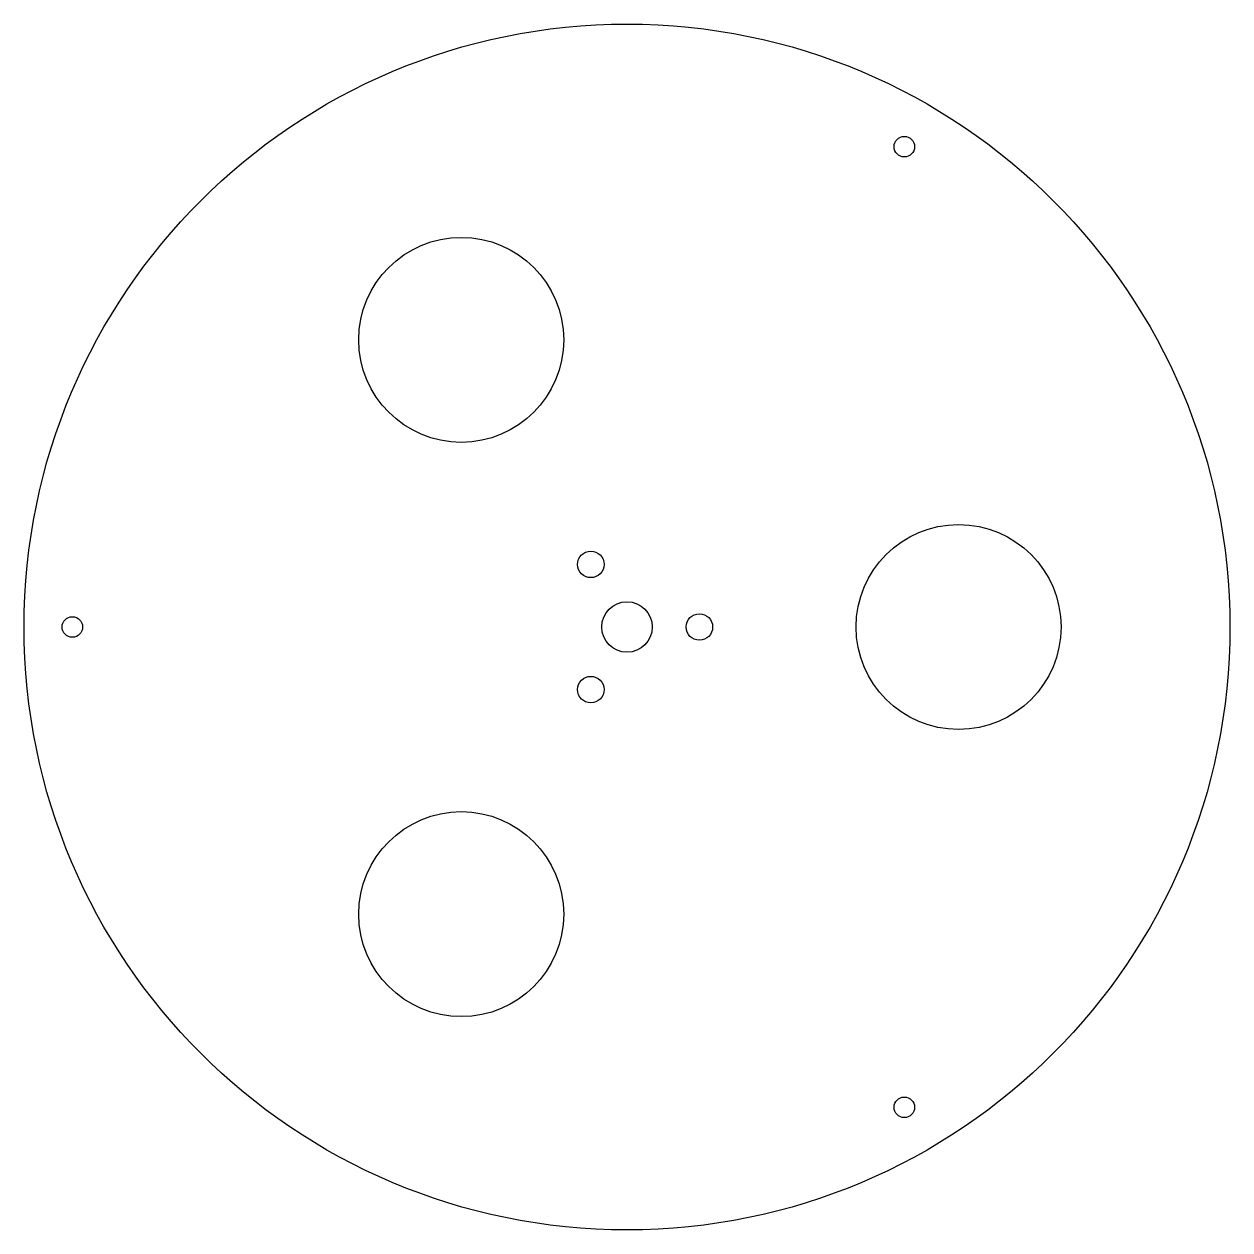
# Model space of a CAD drawing. Header units: millimetres. Extents: x -100 to 100, y -100 to 100.
import ezdxf

# ---------------------------------------------------------------- set-up
doc = ezdxf.new("R2010")
doc.units = ezdxf.units.MM

msp = doc.modelspace()

# ---------------------------------------------------------------- linework, layer by layer
for centre, radius in [((0, 0), 100), ((46, 79.67), 1.7), ((-27.5, 47.63), 17), ((55, 0), 17), ((-6, 10.39), 2.2), ((0, 0), 4.2), ((12, 0), 2.2), ((-92, 0), 1.7), ((-6, -10.39), 2.2), ((-27.5, -47.63), 17), ((46, -79.67), 1.7)]:
    msp.add_circle(centre, radius)

doc.saveas('drawing.dxf')
